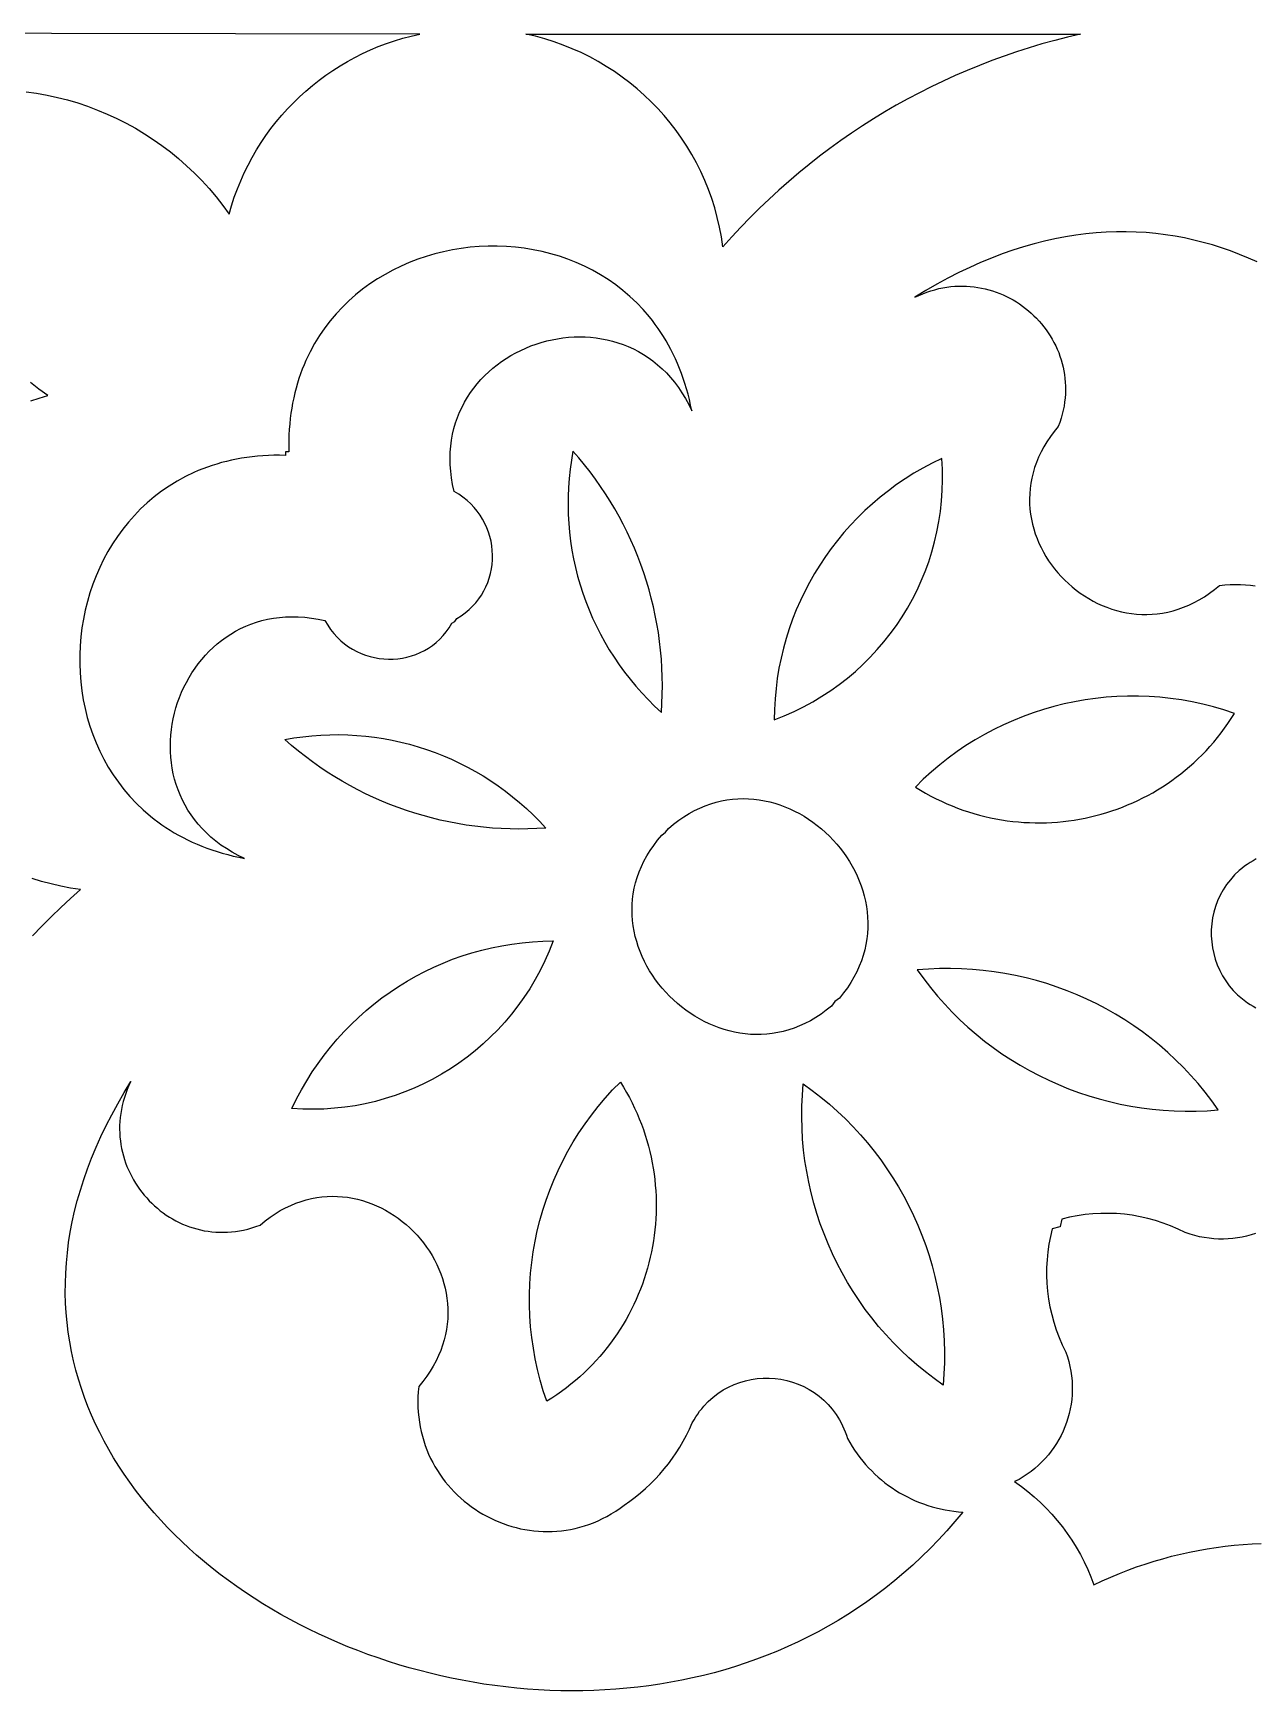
# Model space of a CAD drawing. Extents: x -1145 to -490, y -328 to 327.
# Drawn here: x -1092.9 to -1038.6, y 208.3 to 281.9 of the extents above; entities that cross this region are included whole.
import ezdxf

# ---------------------------------------------------------------- set-up
doc = ezdxf.new("R2010")
doc.units = 0
doc.layers.add('LAYER_1', color=18, linetype='CONTINUOUS')

msp = doc.modelspace()

# ---------------------------------------------------------------- linework, layer by layer
at = {"layer": 'LAYER_1'}
for points in [[(-1093.178, 279.343), (-1092.712, 279.276), (-1092.249, 279.193), (-1091.791, 279.092), (-1091.336, 278.976), (-1090.887, 278.843), (-1090.444, 278.694), (-1090.006, 278.53), (-1089.574, 278.35), (-1089.149, 278.155), (-1088.731, 277.944), (-1088.321, 277.718), (-1087.919, 277.478), (-1087.526, 277.222), (-1087.141, 276.952), (-1086.766, 276.668), (-1086.401, 276.37), (-1086.046, 276.057), (-1085.701, 275.731), (-1085.368, 275.391), (-1085.047, 275.038), (-1084.737, 274.671), (-1084.44, 274.292), (-1084.156, 273.899), (-1084.047, 274.28), (-1083.925, 274.655), (-1083.79, 275.023), (-1083.643, 275.384), (-1083.484, 275.739), (-1083.314, 276.086), (-1083.132, 276.425), (-1082.939, 276.758), (-1082.735, 277.082), (-1082.521, 277.398), (-1082.296, 277.706), (-1082.061, 278.006), (-1081.817, 278.297), (-1081.563, 278.579), (-1081.3, 278.852), (-1081.028, 279.116), (-1080.747, 279.37), (-1080.458, 279.614), (-1080.161, 279.849), (-1079.857, 280.074), (-1079.544, 280.288), (-1079.224, 280.492), (-1078.898, 280.685), (-1078.564, 280.867), (-1078.224, 281.038), (-1077.878, 281.197), (-1077.526, 281.345), (-1077.169, 281.481), (-1076.806, 281.606), (-1076.438, 281.718), (-1076.065, 281.817), (-1075.687, 281.904), (-1100.261, 281.945)], [(-1038.466, 271.778), (-1038.855, 271.952), (-1039.247, 272.115), (-1039.645, 272.266), (-1040.046, 272.406), (-1040.452, 272.534), (-1040.862, 272.65), (-1041.276, 272.754), (-1041.694, 272.845), (-1042.116, 272.924), (-1042.542, 272.989), (-1042.971, 273.042), (-1043.404, 273.082), (-1043.841, 273.108), (-1044.281, 273.12), (-1044.724, 273.119), (-1045.171, 273.104), (-1045.621, 273.074), (-1046.075, 273.03), (-1046.531, 272.972), (-1046.99, 272.898), (-1047.452, 272.81), (-1047.917, 272.706), (-1048.384, 272.587), (-1048.854, 272.453), (-1049.327, 272.303), (-1049.802, 272.137), (-1050.279, 271.954), (-1050.759, 271.755), (-1051.241, 271.54), (-1051.725, 271.308), (-1052.21, 271.059), (-1052.698, 270.793), (-1053.188, 270.509), (-1053.679, 270.208), (-1053.502, 270.292), (-1053.325, 270.368), (-1053.147, 270.435), (-1052.969, 270.495), (-1052.792, 270.548), (-1052.614, 270.593), (-1052.437, 270.63), (-1052.26, 270.66), (-1052.084, 270.683), (-1051.909, 270.698), (-1051.734, 270.707), (-1051.561, 270.709), (-1051.388, 270.704), (-1051.217, 270.693), (-1051.047, 270.675), (-1050.879, 270.651), (-1050.712, 270.621), (-1050.548, 270.584), (-1050.385, 270.542), (-1050.224, 270.494), (-1050.066, 270.44), (-1049.91, 270.38), (-1049.756, 270.315), (-1049.605, 270.245), (-1049.457, 270.169), (-1049.312, 270.089), (-1049.169, 270.003), (-1049.03, 269.913), (-1048.895, 269.817), (-1048.762, 269.718), (-1048.634, 269.613), (-1048.509, 269.505), (-1048.388, 269.392), (-1048.271, 269.275), (-1048.158, 269.154), (-1048.049, 269.029), (-1047.945, 268.901), (-1047.846, 268.768), (-1047.751, 268.633), (-1047.661, 268.494), (-1047.576, 268.351), (-1047.496, 268.206), (-1047.421, 268.058), (-1047.352, 267.906), (-1047.288, 267.752), (-1047.23, 267.596), (-1047.177, 267.437), (-1047.131, 267.275), (-1047.09, 267.111), (-1047.056, 266.945), (-1047.029, 266.777), (-1047.007, 266.608), (-1046.992, 266.436), (-1046.984, 266.263), (-1046.983, 266.088), (-1046.989, 265.912), (-1047.002, 265.735), (-1047.023, 265.556), (-1047.051, 265.377), (-1047.086, 265.196), (-1047.129, 265.015), (-1047.18, 264.833), (-1047.239, 264.651), (-1047.306, 264.468), (-1047.489, 264.245), (-1047.657, 264.02), (-1047.809, 263.794), (-1047.947, 263.565), (-1048.071, 263.336), (-1048.18, 263.105), (-1048.276, 262.873), (-1048.358, 262.641), (-1048.427, 262.409), (-1048.483, 262.177), (-1048.527, 261.945), (-1048.558, 261.714), (-1048.577, 261.483), (-1048.584, 261.254), (-1048.58, 261.026), (-1048.564, 260.8), (-1048.538, 260.576), (-1048.501, 260.354), (-1048.453, 260.135), (-1048.396, 259.919), (-1048.328, 259.705), (-1048.251, 259.496), (-1048.165, 259.289), (-1048.07, 259.087), (-1047.966, 258.889), (-1047.854, 258.695), (-1047.733, 258.506), (-1047.605, 258.323), (-1047.469, 258.144), (-1047.326, 257.971), (-1047.176, 257.804), (-1047.019, 257.644), (-1046.856, 257.489), (-1046.686, 257.341), (-1046.511, 257.201), (-1046.33, 257.067), (-1046.144, 256.942), (-1045.952, 256.823), (-1045.756, 256.714), (-1045.556, 256.612), (-1045.351, 256.519), (-1045.143, 256.435), (-1044.93, 256.36), (-1044.715, 256.295), (-1044.496, 256.24), (-1044.275, 256.194), (-1044.051, 256.159), (-1043.825, 256.134), (-1043.597, 256.121), (-1043.367, 256.118), (-1043.136, 256.127), (-1042.904, 256.148), (-1042.671, 256.18), (-1042.438, 256.225), (-1042.204, 256.283), (-1041.97, 256.353), (-1041.737, 256.436), (-1041.504, 256.533), (-1041.273, 256.643), (-1041.042, 256.768), (-1040.813, 256.906), (-1040.585, 257.059), (-1040.36, 257.227), (-1040.137, 257.41), (-1039.902, 257.432), (-1039.669, 257.446), (-1039.44, 257.45), (-1039.213, 257.446), (-1038.99, 257.434), (-1038.769, 257.413), (-1038.552, 257.384)], [(-1092.971, 265.609), (-1092.596, 265.731), (-1092.215, 265.84), (-1092.608, 266.124), (-1092.987, 266.421)], [(-1038.515, 245.256), (-1038.651, 245.179), (-1038.783, 245.099), (-1038.909, 245.015), (-1039.031, 244.928), (-1039.148, 244.837), (-1039.259, 244.743), (-1039.468, 244.544), (-1039.658, 244.335), (-1039.828, 244.114), (-1039.978, 243.884), (-1040.11, 243.646), (-1040.223, 243.401), (-1040.316, 243.149), (-1040.391, 242.893), (-1040.447, 242.633), (-1040.485, 242.37), (-1040.504, 242.105), (-1040.505, 241.84), (-1040.487, 241.576), (-1040.452, 241.313), (-1040.398, 241.054), (-1040.326, 240.798), (-1040.237, 240.548), (-1040.13, 240.304), (-1040.006, 240.067), (-1039.864, 239.839), (-1039.704, 239.621), (-1039.528, 239.413), (-1039.334, 239.217), (-1039.123, 239.035), (-1038.896, 238.866), (-1038.776, 238.788), (-1038.651, 238.713), (-1038.523, 238.643)], [(-1092.889, 241.844), (-1092.482, 242.27), (-1092.066, 242.688), (-1091.64, 243.098), (-1091.206, 243.5), (-1090.764, 243.894), (-1091.206, 243.96), (-1091.642, 244.043), (-1092.072, 244.143), (-1092.495, 244.259), (-1092.91, 244.391)], [(-1038.535, 228.621), (-1038.733, 228.558), (-1038.934, 228.503), (-1039.137, 228.458), (-1039.342, 228.421), (-1039.55, 228.394), (-1039.759, 228.376), (-1039.969, 228.368), (-1040.18, 228.369), (-1040.392, 228.379), (-1040.604, 228.4), (-1040.816, 228.43), (-1041.028, 228.471), (-1041.239, 228.522), (-1041.45, 228.583), (-1041.659, 228.654), (-1041.982, 228.812), (-1042.312, 228.954), (-1042.646, 229.08), (-1042.984, 229.19), (-1043.327, 229.283), (-1043.672, 229.361), (-1044.019, 229.422), (-1044.368, 229.467), (-1044.718, 229.497), (-1045.069, 229.51), (-1045.419, 229.508), (-1045.768, 229.489), (-1046.115, 229.455), (-1046.46, 229.405), (-1046.802, 229.339), (-1047.141, 229.258), (-1047.223, 228.922), (-1047.225, 228.909), (-1047.238, 228.907), (-1047.574, 228.825), (-1047.655, 228.486), (-1047.721, 228.144), (-1047.771, 227.799), (-1047.805, 227.452), (-1047.824, 227.103), (-1047.826, 226.753), (-1047.813, 226.402), (-1047.783, 226.052), (-1047.738, 225.703), (-1047.677, 225.356), (-1047.599, 225.011), (-1047.506, 224.668), (-1047.396, 224.33), (-1047.27, 223.996), (-1047.128, 223.666), (-1046.97, 223.343), (-1046.899, 223.134), (-1046.838, 222.923), (-1046.787, 222.712), (-1046.746, 222.5), (-1046.716, 222.288), (-1046.695, 222.076), (-1046.685, 221.864), (-1046.684, 221.653), (-1046.692, 221.443), (-1046.71, 221.234), (-1046.737, 221.026), (-1046.774, 220.821), (-1046.819, 220.618), (-1046.874, 220.417), (-1046.937, 220.219), (-1047.009, 220.024), (-1047.09, 219.833), (-1047.179, 219.645), (-1047.277, 219.462), (-1047.382, 219.283), (-1047.496, 219.108), (-1047.618, 218.939), (-1047.747, 218.775), (-1047.885, 218.616), (-1048.03, 218.464), (-1048.182, 218.318), (-1048.342, 218.178), (-1048.509, 218.045), (-1048.683, 217.92), (-1048.864, 217.802), (-1049.051, 217.692), (-1049.246, 217.59), (-1048.946, 217.375), (-1048.655, 217.15), (-1048.374, 216.913), (-1048.103, 216.666), (-1047.842, 216.409), (-1047.592, 216.142), (-1047.352, 215.866), (-1047.123, 215.581), (-1046.906, 215.286), (-1046.7, 214.983), (-1046.506, 214.673), (-1046.324, 214.354), (-1046.155, 214.028), (-1045.998, 213.694), (-1045.853, 213.354), (-1045.722, 213.008), (-1045.348, 213.183), (-1044.97, 213.35), (-1044.591, 213.508), (-1044.208, 213.658), (-1043.824, 213.798), (-1043.438, 213.93), (-1043.049, 214.053), (-1042.659, 214.167), (-1042.268, 214.273), (-1041.874, 214.37), (-1041.48, 214.458), (-1041.084, 214.537), (-1040.687, 214.608), (-1040.29, 214.67), (-1039.891, 214.723), (-1039.493, 214.767), (-1039.093, 214.802), (-1038.693, 214.829), (-1038.294, 214.847)]]:
    msp.add_lwpolyline(points, dxfattribs=at)
for points in [[(-1046.313, 281.903), (-1046.889, 281.767), (-1047.462, 281.621), (-1048.03, 281.463), (-1048.595, 281.294), (-1049.155, 281.115), (-1049.712, 280.925), (-1050.264, 280.723), (-1050.811, 280.512), (-1051.354, 280.289), (-1051.892, 280.056), (-1052.426, 279.813), (-1052.954, 279.56), (-1053.477, 279.296), (-1053.994, 279.022), (-1054.506, 278.738), (-1055.012, 278.444), (-1055.512, 278.14), (-1056.007, 277.826), (-1056.495, 277.502), (-1056.977, 277.169), (-1057.452, 276.826), (-1057.921, 276.474), (-1058.383, 276.112), (-1058.838, 275.741), (-1059.286, 275.361), (-1059.726, 274.972), (-1060.16, 274.573), (-1060.586, 274.166), (-1061.004, 273.749), (-1061.414, 273.324), (-1061.816, 272.89), (-1062.21, 272.448), (-1062.276, 272.89), (-1062.359, 273.326), (-1062.459, 273.756), (-1062.575, 274.179), (-1062.707, 274.594), (-1062.854, 275.002), (-1063.017, 275.402), (-1063.194, 275.794), (-1063.386, 276.177), (-1063.592, 276.551), (-1063.812, 276.917), (-1064.045, 277.273), (-1064.292, 277.619), (-1064.551, 277.954), (-1064.822, 278.28), (-1065.105, 278.595), (-1065.4, 278.898), (-1065.706, 279.19), (-1066.023, 279.471), (-1066.351, 279.739), (-1066.688, 279.995), (-1067.035, 280.239), (-1067.392, 280.469), (-1067.758, 280.686), (-1068.132, 280.89), (-1068.515, 281.079), (-1068.906, 281.254), (-1069.304, 281.415), (-1069.71, 281.56), (-1070.122, 281.691), (-1070.541, 281.806), (-1070.966, 281.905)], [(-1081.657, 263.341), (-1081.655, 263.186), (-1081.91, 263.19), (-1082.162, 263.188), (-1082.41, 263.181), (-1082.655, 263.167), (-1082.897, 263.148), (-1083.135, 263.124), (-1083.37, 263.093), (-1083.601, 263.058), (-1083.828, 263.017), (-1084.053, 262.971), (-1084.274, 262.919), (-1084.491, 262.863), (-1084.705, 262.802), (-1084.915, 262.736), (-1085.122, 262.665), (-1085.325, 262.589), (-1085.525, 262.508), (-1085.721, 262.424), (-1086.102, 262.241), (-1086.47, 262.04), (-1086.823, 261.824), (-1087.161, 261.592), (-1087.485, 261.344), (-1087.795, 261.083), (-1088.089, 260.808), (-1088.369, 260.519), (-1088.634, 260.219), (-1088.885, 259.907), (-1089.12, 259.585), (-1089.34, 259.252), (-1089.545, 258.91), (-1089.735, 258.559), (-1089.909, 258.2), (-1090.068, 257.833), (-1090.212, 257.46), (-1090.34, 257.082), (-1090.453, 256.697), (-1090.55, 256.309), (-1090.631, 255.916), (-1090.696, 255.521), (-1090.746, 255.123), (-1090.779, 254.723), (-1090.797, 254.322), (-1090.798, 253.921), (-1090.783, 253.52), (-1090.752, 253.12), (-1090.704, 252.722), (-1090.64, 252.327), (-1090.56, 251.934), (-1090.463, 251.546), (-1090.349, 251.162), (-1090.218, 250.783), (-1090.071, 250.41), (-1089.907, 250.044), (-1089.726, 249.685), (-1089.528, 249.334), (-1089.312, 248.992), (-1089.08, 248.66), (-1088.83, 248.337), (-1088.563, 248.026), (-1088.279, 247.725), (-1087.977, 247.438), (-1087.657, 247.163), (-1087.491, 247.03), (-1087.32, 246.901), (-1087.144, 246.776), (-1086.965, 246.654), (-1086.781, 246.536), (-1086.592, 246.422), (-1086.399, 246.312), (-1086.201, 246.206), (-1085.999, 246.104), (-1085.793, 246.006), (-1085.582, 245.912), (-1085.366, 245.823), (-1085.146, 245.738), (-1084.921, 245.658), (-1084.692, 245.583), (-1084.459, 245.512), (-1084.22, 245.446), (-1083.977, 245.385), (-1083.73, 245.328), (-1083.478, 245.277), (-1083.759, 245.413), (-1084.026, 245.559), (-1084.28, 245.713), (-1084.521, 245.875), (-1084.748, 246.046), (-1084.963, 246.224), (-1085.165, 246.409), (-1085.354, 246.601), (-1085.531, 246.799), (-1085.695, 247.003), (-1085.847, 247.213), (-1085.987, 247.428), (-1086.115, 247.648), (-1086.231, 247.872), (-1086.335, 248.1), (-1086.428, 248.331), (-1086.509, 248.566), (-1086.579, 248.804), (-1086.638, 249.044), (-1086.686, 249.286), (-1086.722, 249.53), (-1086.748, 249.774), (-1086.764, 250.02), (-1086.769, 250.266), (-1086.763, 250.512), (-1086.747, 250.757), (-1086.722, 251.002), (-1086.686, 251.245), (-1086.64, 251.487), (-1086.585, 251.727), (-1086.52, 251.965), (-1086.445, 252.199), (-1086.362, 252.431), (-1086.269, 252.659), (-1086.167, 252.883), (-1086.056, 253.102), (-1085.937, 253.317), (-1085.809, 253.526), (-1085.672, 253.73), (-1085.527, 253.928), (-1085.374, 254.12), (-1085.213, 254.304), (-1085.044, 254.482), (-1084.867, 254.652), (-1084.682, 254.814), (-1084.49, 254.967), (-1084.291, 255.112), (-1084.084, 255.248), (-1083.87, 255.374), (-1083.649, 255.49), (-1083.421, 255.595), (-1083.187, 255.69), (-1082.945, 255.774), (-1082.698, 255.846), (-1082.444, 255.906), (-1082.184, 255.954), (-1081.918, 255.989), (-1081.646, 256.011), (-1081.368, 256.019), (-1081.084, 256.013), (-1080.795, 255.993), (-1080.501, 255.958), (-1080.201, 255.908), (-1079.897, 255.843), (-1079.776, 255.638), (-1079.644, 255.447), (-1079.502, 255.268), (-1079.35, 255.103), (-1079.191, 254.951), (-1079.023, 254.811), (-1078.848, 254.685), (-1078.667, 254.572), (-1078.48, 254.472), (-1078.288, 254.384), (-1078.092, 254.31), (-1077.892, 254.249), (-1077.69, 254.201), (-1077.485, 254.165), (-1077.279, 254.143), (-1077.072, 254.133), (-1076.865, 254.136), (-1076.659, 254.153), (-1076.455, 254.182), (-1076.252, 254.223), (-1076.053, 254.278), (-1075.857, 254.346), (-1075.665, 254.426), (-1075.479, 254.519), (-1075.298, 254.625), (-1075.124, 254.744), (-1074.957, 254.876), (-1074.797, 255.02), (-1074.647, 255.177), (-1074.506, 255.347), (-1074.375, 255.529), (-1074.254, 255.724), (-1074.123, 255.807), (-1074.04, 255.938), (-1073.845, 256.059), (-1073.663, 256.19), (-1073.493, 256.331), (-1073.336, 256.481), (-1073.192, 256.641), (-1073.06, 256.808), (-1072.941, 256.982), (-1072.835, 257.163), (-1072.742, 257.349), (-1072.662, 257.541), (-1072.594, 257.737), (-1072.539, 257.936), (-1072.498, 258.139), (-1072.469, 258.343), (-1072.452, 258.549), (-1072.449, 258.756), (-1072.459, 258.963), (-1072.481, 259.169), (-1072.517, 259.374), (-1072.565, 259.576), (-1072.626, 259.776), (-1072.7, 259.972), (-1072.788, 260.164), (-1072.888, 260.351), (-1073.001, 260.532), (-1073.127, 260.707), (-1073.267, 260.875), (-1073.419, 261.034), (-1073.584, 261.186), (-1073.763, 261.328), (-1073.954, 261.46), (-1074.159, 261.581), (-1074.224, 261.885), (-1074.274, 262.185), (-1074.309, 262.479), (-1074.329, 262.768), (-1074.335, 263.052), (-1074.327, 263.33), (-1074.305, 263.602), (-1074.27, 263.868), (-1074.222, 264.128), (-1074.162, 264.382), (-1074.09, 264.629), (-1074.006, 264.871), (-1073.911, 265.105), (-1073.806, 265.333), (-1073.69, 265.554), (-1073.564, 265.768), (-1073.428, 265.975), (-1073.283, 266.174), (-1073.13, 266.366), (-1072.968, 266.551), (-1072.798, 266.728), (-1072.62, 266.897), (-1072.436, 267.058), (-1072.244, 267.211), (-1072.046, 267.356), (-1071.842, 267.493), (-1071.633, 267.621), (-1071.418, 267.74), (-1071.199, 267.851), (-1070.975, 267.953), (-1070.747, 268.046), (-1070.515, 268.129), (-1070.281, 268.204), (-1070.043, 268.269), (-1069.803, 268.324), (-1069.561, 268.37), (-1069.318, 268.406), (-1069.073, 268.431), (-1068.828, 268.447), (-1068.582, 268.453), (-1068.336, 268.448), (-1068.09, 268.432), (-1067.846, 268.406), (-1067.602, 268.37), (-1067.36, 268.322), (-1067.12, 268.263), (-1066.882, 268.193), (-1066.647, 268.112), (-1066.416, 268.019), (-1066.188, 267.915), (-1065.964, 267.799), (-1065.744, 267.671), (-1065.529, 267.531), (-1065.319, 267.379), (-1065.115, 267.215), (-1064.917, 267.038), (-1064.725, 266.849), (-1064.54, 266.647), (-1064.362, 266.432), (-1064.191, 266.205), (-1064.029, 265.964), (-1063.875, 265.71), (-1063.729, 265.443), (-1063.593, 265.162), (-1063.644, 265.414), (-1063.701, 265.661), (-1063.762, 265.904), (-1063.828, 266.143), (-1063.899, 266.376), (-1063.974, 266.605), (-1064.054, 266.83), (-1064.139, 267.05), (-1064.228, 267.266), (-1064.322, 267.477), (-1064.42, 267.683), (-1064.522, 267.885), (-1064.628, 268.083), (-1064.738, 268.276), (-1064.852, 268.465), (-1064.97, 268.649), (-1065.092, 268.828), (-1065.217, 269.004), (-1065.346, 269.175), (-1065.479, 269.341), (-1065.754, 269.661), (-1066.041, 269.963), (-1066.342, 270.247), (-1066.653, 270.514), (-1066.976, 270.764), (-1067.308, 270.996), (-1067.65, 271.212), (-1068.001, 271.41), (-1068.36, 271.591), (-1068.726, 271.755), (-1069.099, 271.902), (-1069.478, 272.033), (-1069.862, 272.147), (-1070.25, 272.244), (-1070.643, 272.324), (-1071.038, 272.388), (-1071.436, 272.436), (-1071.836, 272.467), (-1072.237, 272.482), (-1072.638, 272.481), (-1073.039, 272.463), (-1073.439, 272.43), (-1073.837, 272.38), (-1074.232, 272.315), (-1074.625, 272.234), (-1075.013, 272.137), (-1075.398, 272.024), (-1075.776, 271.896), (-1076.149, 271.752), (-1076.516, 271.593), (-1076.875, 271.419), (-1077.226, 271.229), (-1077.568, 271.024), (-1077.901, 270.804), (-1078.223, 270.569), (-1078.535, 270.318), (-1078.835, 270.053), (-1079.124, 269.773), (-1079.399, 269.479), (-1079.66, 269.169), (-1079.908, 268.845), (-1080.14, 268.507), (-1080.356, 268.154), (-1080.557, 267.786), (-1080.74, 267.405), (-1080.824, 267.209), (-1080.905, 267.009), (-1080.981, 266.806), (-1081.052, 266.599), (-1081.118, 266.389), (-1081.179, 266.175), (-1081.235, 265.958), (-1081.287, 265.737), (-1081.333, 265.512), (-1081.374, 265.285), (-1081.409, 265.054), (-1081.44, 264.819), (-1081.464, 264.581), (-1081.483, 264.339), (-1081.497, 264.094), (-1081.504, 263.846), (-1081.506, 263.594), (-1081.502, 263.339)], [(-1068.876, 263.371), (-1068.946, 262.97), (-1069.002, 262.567), (-1069.044, 262.165), (-1069.074, 261.763), (-1069.091, 261.362), (-1069.094, 260.961), (-1069.085, 260.561), (-1069.062, 260.163), (-1069.028, 259.767), (-1068.98, 259.372), (-1068.92, 258.979), (-1068.848, 258.59), (-1068.763, 258.203), (-1068.666, 257.819), (-1068.557, 257.438), (-1068.436, 257.061), (-1068.303, 256.688), (-1068.158, 256.32), (-1068.001, 255.956), (-1067.833, 255.596), (-1067.653, 255.242), (-1067.462, 254.894), (-1067.26, 254.551), (-1067.046, 254.214), (-1066.821, 253.883), (-1066.585, 253.559), (-1066.338, 253.242), (-1066.081, 252.932), (-1065.812, 252.629), (-1065.533, 252.334), (-1065.244, 252.047), (-1064.943, 251.769), (-1064.919, 252.165), (-1064.904, 252.562), (-1064.899, 252.958), (-1064.904, 253.353), (-1064.92, 253.746), (-1064.945, 254.139), (-1064.98, 254.531), (-1065.025, 254.921), (-1065.079, 255.309), (-1065.143, 255.695), (-1065.217, 256.079), (-1065.3, 256.462), (-1065.393, 256.841), (-1065.495, 257.218), (-1065.606, 257.593), (-1065.727, 257.964), (-1065.857, 258.333), (-1065.996, 258.698), (-1066.145, 259.06), (-1066.302, 259.418), (-1066.468, 259.772), (-1066.644, 260.123), (-1066.828, 260.469), (-1067.021, 260.811), (-1067.223, 261.148), (-1067.433, 261.481), (-1067.653, 261.809), (-1067.88, 262.132), (-1068.117, 262.45), (-1068.361, 262.763), (-1068.615, 263.07)], [(-1052.486, 263.046), (-1052.907, 262.841), (-1053.318, 262.622), (-1053.718, 262.39), (-1054.109, 262.144), (-1054.489, 261.886), (-1054.858, 261.616), (-1055.216, 261.333), (-1055.563, 261.039), (-1055.898, 260.734), (-1056.222, 260.418), (-1056.534, 260.092), (-1056.834, 259.755), (-1057.121, 259.408), (-1057.396, 259.052), (-1057.658, 258.687), (-1057.907, 258.313), (-1058.142, 257.931), (-1058.365, 257.541), (-1058.573, 257.143), (-1058.767, 256.738), (-1058.948, 256.326), (-1059.113, 255.907), (-1059.265, 255.482), (-1059.401, 255.051), (-1059.522, 254.615), (-1059.628, 254.173), (-1059.718, 253.727), (-1059.792, 253.277), (-1059.851, 252.822), (-1059.893, 252.363), (-1059.918, 251.902), (-1059.927, 251.437), (-1059.481, 251.613), (-1059.046, 251.806), (-1058.622, 252.016), (-1058.209, 252.241), (-1057.808, 252.482), (-1057.418, 252.738), (-1057.041, 253.007), (-1056.677, 253.291), (-1056.325, 253.589), (-1055.986, 253.899), (-1055.661, 254.222), (-1055.35, 254.557), (-1055.053, 254.903), (-1054.77, 255.261), (-1054.502, 255.629), (-1054.249, 256.007), (-1054.011, 256.395), (-1053.789, 256.792), (-1053.582, 257.197), (-1053.392, 257.611), (-1053.219, 258.033), (-1053.062, 258.462), (-1052.922, 258.898), (-1052.8, 259.34), (-1052.696, 259.787), (-1052.609, 260.241), (-1052.541, 260.699), (-1052.492, 261.161), (-1052.461, 261.628), (-1052.45, 262.098), (-1052.458, 262.571)], [(-1053.657, 248.452), (-1053.43, 248.312), (-1053.201, 248.179), (-1052.97, 248.052), (-1052.737, 247.932), (-1052.502, 247.818), (-1052.265, 247.711), (-1052.027, 247.611), (-1051.787, 247.517), (-1051.546, 247.429), (-1051.303, 247.348), (-1051.059, 247.273), (-1050.814, 247.204), (-1050.569, 247.142), (-1050.322, 247.086), (-1050.075, 247.036), (-1049.827, 246.993), (-1049.578, 246.955), (-1049.329, 246.924), (-1049.08, 246.899), (-1048.831, 246.881), (-1048.582, 246.868), (-1048.333, 246.861), (-1048.084, 246.861), (-1047.835, 246.866), (-1047.587, 246.878), (-1047.339, 246.895), (-1047.092, 246.919), (-1046.846, 246.948), (-1046.601, 246.983), (-1046.357, 247.024), (-1046.114, 247.071), (-1045.872, 247.124), (-1045.631, 247.182), (-1045.392, 247.247), (-1045.154, 247.317), (-1044.919, 247.392), (-1044.685, 247.474), (-1044.453, 247.561), (-1044.223, 247.654), (-1043.995, 247.752), (-1043.769, 247.856), (-1043.546, 247.965), (-1043.325, 248.08), (-1043.107, 248.2), (-1042.892, 248.326), (-1042.68, 248.458), (-1042.47, 248.594), (-1042.264, 248.736), (-1042.061, 248.884), (-1041.861, 249.037), (-1041.664, 249.195), (-1041.471, 249.358), (-1041.282, 249.527), (-1041.097, 249.701), (-1040.915, 249.88), (-1040.738, 250.064), (-1040.564, 250.254), (-1040.395, 250.448), (-1040.23, 250.648), (-1040.07, 250.853), (-1039.914, 251.062), (-1039.763, 251.277), (-1039.616, 251.497), (-1039.475, 251.722), (-1039.942, 251.876), (-1040.412, 252.014), (-1040.885, 252.133), (-1041.359, 252.235), (-1041.835, 252.32), (-1042.312, 252.388), (-1042.79, 252.439), (-1043.268, 252.473), (-1043.746, 252.49), (-1044.223, 252.49), (-1044.7, 252.473), (-1045.174, 252.44), (-1045.647, 252.39), (-1046.117, 252.324), (-1046.584, 252.242), (-1047.048, 252.143), (-1047.508, 252.029), (-1047.964, 251.898), (-1048.415, 251.752), (-1048.862, 251.589), (-1049.302, 251.412), (-1049.737, 251.218), (-1050.165, 251.009), (-1050.587, 250.785), (-1051.001, 250.546), (-1051.407, 250.291), (-1051.805, 250.022), (-1052.195, 249.737), (-1052.575, 249.438), (-1052.946, 249.124), (-1053.307, 248.795)], [(-1081.687, 250.56), (-1081.286, 250.63), (-1080.883, 250.686), (-1080.481, 250.728), (-1080.079, 250.758), (-1079.678, 250.775), (-1079.277, 250.778), (-1078.877, 250.769), (-1078.479, 250.746), (-1078.083, 250.712), (-1077.688, 250.664), (-1077.295, 250.604), (-1076.906, 250.532), (-1076.519, 250.447), (-1076.135, 250.35), (-1075.754, 250.241), (-1075.377, 250.12), (-1075.004, 249.987), (-1074.636, 249.842), (-1074.272, 249.685), (-1073.912, 249.517), (-1073.558, 249.337), (-1073.21, 249.146), (-1072.867, 248.944), (-1072.53, 248.73), (-1072.199, 248.505), (-1071.875, 248.269), (-1071.558, 248.022), (-1071.248, 247.765), (-1070.945, 247.496), (-1070.65, 247.217), (-1070.363, 246.928), (-1070.085, 246.627), (-1070.481, 246.603), (-1070.878, 246.588), (-1071.274, 246.583), (-1071.669, 246.588), (-1072.062, 246.604), (-1072.455, 246.629), (-1072.847, 246.664), (-1073.237, 246.709), (-1073.625, 246.763), (-1074.011, 246.827), (-1074.395, 246.901), (-1074.778, 246.984), (-1075.157, 247.077), (-1075.534, 247.179), (-1075.909, 247.29), (-1076.28, 247.411), (-1076.649, 247.541), (-1077.014, 247.68), (-1077.376, 247.829), (-1077.734, 247.986), (-1078.088, 248.152), (-1078.439, 248.328), (-1078.785, 248.512), (-1079.127, 248.705), (-1079.464, 248.907), (-1079.797, 249.117), (-1080.125, 249.337), (-1080.448, 249.564), (-1080.766, 249.801), (-1081.079, 250.045), (-1081.386, 250.299)], [(-1064.765, 246.449), (-1064.631, 246.606), (-1064.404, 246.797), (-1064.174, 246.972), (-1063.942, 247.132), (-1063.707, 247.276), (-1063.471, 247.405), (-1063.232, 247.519), (-1062.993, 247.618), (-1062.753, 247.704), (-1062.512, 247.775), (-1062.271, 247.833), (-1062.029, 247.877), (-1061.788, 247.909), (-1061.547, 247.927), (-1061.308, 247.934), (-1061.069, 247.928), (-1060.832, 247.91), (-1060.596, 247.881), (-1060.363, 247.84), (-1060.132, 247.789), (-1059.903, 247.727), (-1059.678, 247.655), (-1059.455, 247.573), (-1059.237, 247.481), (-1059.022, 247.379), (-1058.811, 247.269), (-1058.605, 247.15), (-1058.403, 247.022), (-1058.207, 246.886), (-1058.015, 246.742), (-1057.83, 246.591), (-1057.65, 246.432), (-1057.477, 246.266), (-1057.31, 246.094), (-1057.15, 245.915), (-1056.998, 245.73), (-1056.852, 245.539), (-1056.715, 245.343), (-1056.585, 245.141), (-1056.464, 244.935), (-1056.352, 244.724), (-1056.248, 244.509), (-1056.154, 244.29), (-1056.07, 244.067), (-1055.995, 243.841), (-1055.93, 243.612), (-1055.876, 243.379), (-1055.833, 243.145), (-1055.8, 242.908), (-1055.779, 242.67), (-1055.77, 242.429), (-1055.773, 242.188), (-1055.788, 241.946), (-1055.815, 241.703), (-1055.856, 241.459), (-1055.909, 241.216), (-1055.977, 240.972), (-1056.057, 240.73), (-1056.152, 240.488), (-1056.262, 240.247), (-1056.386, 240.008), (-1056.525, 239.77), (-1056.679, 239.535), (-1056.849, 239.302), (-1057.035, 239.071), (-1057.231, 238.915), (-1057.387, 238.719), (-1057.618, 238.533), (-1057.851, 238.363), (-1058.086, 238.209), (-1058.324, 238.07), (-1058.563, 237.946), (-1058.804, 237.836), (-1059.046, 237.741), (-1059.288, 237.661), (-1059.532, 237.593), (-1059.775, 237.54), (-1060.019, 237.499), (-1060.262, 237.472), (-1060.504, 237.457), (-1060.745, 237.454), (-1060.986, 237.463), (-1061.224, 237.484), (-1061.461, 237.517), (-1061.695, 237.56), (-1061.928, 237.614), (-1062.157, 237.679), (-1062.383, 237.754), (-1062.606, 237.838), (-1062.825, 237.932), (-1063.04, 238.036), (-1063.251, 238.148), (-1063.457, 238.269), (-1063.659, 238.399), (-1063.855, 238.536), (-1064.046, 238.682), (-1064.231, 238.834), (-1064.41, 238.994), (-1064.582, 239.161), (-1064.748, 239.334), (-1064.907, 239.514), (-1065.058, 239.699), (-1065.202, 239.891), (-1065.338, 240.087), (-1065.466, 240.289), (-1065.585, 240.495), (-1065.695, 240.706), (-1065.797, 240.921), (-1065.889, 241.139), (-1065.971, 241.362), (-1066.043, 241.587), (-1066.105, 241.816), (-1066.156, 242.047), (-1066.197, 242.28), (-1066.226, 242.516), (-1066.244, 242.753), (-1066.25, 242.992), (-1066.243, 243.231), (-1066.225, 243.472), (-1066.193, 243.713), (-1066.149, 243.955), (-1066.091, 244.196), (-1066.02, 244.437), (-1065.934, 244.677), (-1065.835, 244.916), (-1065.721, 245.154), (-1065.592, 245.391), (-1065.448, 245.626), (-1065.288, 245.858), (-1065.113, 246.088), (-1064.922, 246.315)], [(-1081.362, 234.17), (-1081.157, 234.591), (-1080.938, 235.002), (-1080.706, 235.402), (-1080.46, 235.793), (-1080.202, 236.173), (-1079.932, 236.542), (-1079.649, 236.9), (-1079.355, 237.247), (-1079.05, 237.582), (-1078.734, 237.906), (-1078.408, 238.218), (-1078.071, 238.518), (-1077.724, 238.805), (-1077.368, 239.08), (-1077.003, 239.342), (-1076.629, 239.591), (-1076.247, 239.826), (-1075.857, 240.049), (-1075.459, 240.257), (-1075.054, 240.451), (-1074.642, 240.632), (-1074.223, 240.797), (-1073.798, 240.949), (-1073.367, 241.085), (-1072.931, 241.206), (-1072.489, 241.312), (-1072.043, 241.402), (-1071.593, 241.476), (-1071.138, 241.535), (-1070.679, 241.577), (-1070.218, 241.602), (-1069.753, 241.611), (-1069.929, 241.165), (-1070.122, 240.73), (-1070.332, 240.306), (-1070.557, 239.893), (-1070.798, 239.492), (-1071.054, 239.102), (-1071.323, 238.725), (-1071.607, 238.361), (-1071.905, 238.009), (-1072.215, 237.67), (-1072.538, 237.345), (-1072.873, 237.034), (-1073.219, 236.737), (-1073.577, 236.454), (-1073.945, 236.186), (-1074.323, 235.933), (-1074.711, 235.695), (-1075.108, 235.473), (-1075.513, 235.266), (-1075.927, 235.076), (-1076.349, 234.903), (-1076.778, 234.746), (-1077.214, 234.606), (-1077.656, 234.484), (-1078.103, 234.38), (-1078.557, 234.293), (-1079.015, 234.225), (-1079.477, 234.176), (-1079.944, 234.145), (-1080.414, 234.134), (-1080.887, 234.142)], [(-1053.573, 240.325), (-1053.286, 239.927), (-1052.986, 239.54), (-1052.675, 239.164), (-1052.352, 238.801), (-1052.019, 238.449), (-1051.675, 238.11), (-1051.32, 237.783), (-1050.956, 237.468), (-1050.583, 237.166), (-1050.2, 236.878), (-1049.809, 236.602), (-1049.409, 236.339), (-1049.001, 236.089), (-1048.585, 235.853), (-1048.162, 235.631), (-1047.732, 235.423), (-1047.296, 235.228), (-1046.853, 235.048), (-1046.404, 234.882), (-1045.95, 234.731), (-1045.491, 234.594), (-1045.026, 234.472), (-1044.558, 234.365), (-1044.085, 234.274), (-1043.608, 234.197), (-1043.128, 234.136), (-1042.645, 234.091), (-1042.159, 234.062), (-1041.671, 234.048), (-1041.181, 234.051), (-1040.69, 234.07), (-1040.197, 234.106), (-1040.483, 234.507), (-1040.781, 234.895), (-1041.091, 235.272), (-1041.413, 235.637), (-1041.745, 235.99), (-1042.089, 236.331), (-1042.442, 236.659), (-1042.806, 236.975), (-1043.179, 237.278), (-1043.561, 237.568), (-1043.953, 237.845), (-1044.353, 238.108), (-1044.761, 238.358), (-1045.176, 238.595), (-1045.599, 238.817), (-1046.03, 239.026), (-1046.466, 239.22), (-1046.91, 239.4), (-1047.359, 239.566), (-1047.813, 239.717), (-1048.273, 239.853), (-1048.738, 239.975), (-1049.207, 240.081), (-1049.681, 240.171), (-1050.158, 240.247), (-1050.639, 240.306), (-1051.122, 240.35), (-1051.609, 240.378), (-1052.097, 240.389), (-1052.588, 240.385), (-1053.08, 240.363)], [(-1088.524, 235.363), (-1088.608, 235.186), (-1088.684, 235.009), (-1088.751, 234.831), (-1088.811, 234.653), (-1088.864, 234.476), (-1088.909, 234.298), (-1088.946, 234.121), (-1088.976, 233.944), (-1088.999, 233.768), (-1089.014, 233.593), (-1089.023, 233.418), (-1089.025, 233.245), (-1089.02, 233.072), (-1089.009, 232.901), (-1088.991, 232.731), (-1088.967, 232.563), (-1088.937, 232.396), (-1088.9, 232.232), (-1088.858, 232.069), (-1088.81, 231.908), (-1088.756, 231.75), (-1088.696, 231.594), (-1088.631, 231.44), (-1088.561, 231.289), (-1088.485, 231.141), (-1088.405, 230.996), (-1088.319, 230.853), (-1088.229, 230.714), (-1088.133, 230.579), (-1088.034, 230.446), (-1087.929, 230.318), (-1087.821, 230.193), (-1087.708, 230.072), (-1087.591, 229.955), (-1087.47, 229.842), (-1087.345, 229.733), (-1087.217, 229.629), (-1087.084, 229.53), (-1086.949, 229.435), (-1086.81, 229.345), (-1086.667, 229.26), (-1086.522, 229.18), (-1086.374, 229.105), (-1086.222, 229.036), (-1086.068, 228.972), (-1085.912, 228.914), (-1085.753, 228.861), (-1085.591, 228.815), (-1085.427, 228.774), (-1085.261, 228.74), (-1085.093, 228.713), (-1084.924, 228.691), (-1084.752, 228.676), (-1084.579, 228.668), (-1084.404, 228.667), (-1084.228, 228.673), (-1084.051, 228.686), (-1083.872, 228.707), (-1083.693, 228.735), (-1083.512, 228.77), (-1083.331, 228.813), (-1083.149, 228.864), (-1082.967, 228.923), (-1082.784, 228.99), (-1082.561, 229.173), (-1082.336, 229.341), (-1082.11, 229.493), (-1081.881, 229.631), (-1081.652, 229.755), (-1081.421, 229.864), (-1081.189, 229.96), (-1080.957, 230.042), (-1080.725, 230.111), (-1080.493, 230.167), (-1080.261, 230.211), (-1080.03, 230.242), (-1079.799, 230.261), (-1079.57, 230.268), (-1079.342, 230.264), (-1079.116, 230.248), (-1078.892, 230.222), (-1078.67, 230.185), (-1078.451, 230.137), (-1078.235, 230.08), (-1078.021, 230.012), (-1077.812, 229.935), (-1077.605, 229.849), (-1077.403, 229.754), (-1077.205, 229.65), (-1077.011, 229.538), (-1076.822, 229.417), (-1076.639, 229.289), (-1076.46, 229.153), (-1076.287, 229.01), (-1076.12, 228.86), (-1075.96, 228.703), (-1075.805, 228.54), (-1075.657, 228.37), (-1075.517, 228.195), (-1075.383, 228.014), (-1075.258, 227.828), (-1075.139, 227.636), (-1075.03, 227.44), (-1074.928, 227.24), (-1074.835, 227.035), (-1074.751, 226.827), (-1074.676, 226.614), (-1074.611, 226.399), (-1074.556, 226.18), (-1074.51, 225.959), (-1074.475, 225.735), (-1074.45, 225.509), (-1074.437, 225.281), (-1074.434, 225.051), (-1074.443, 224.82), (-1074.464, 224.588), (-1074.496, 224.355), (-1074.541, 224.122), (-1074.599, 223.888), (-1074.669, 223.654), (-1074.752, 223.421), (-1074.849, 223.188), (-1074.959, 222.957), (-1075.084, 222.726), (-1075.222, 222.497), (-1075.375, 222.269), (-1075.543, 222.044), (-1075.726, 221.821), (-1075.748, 221.586), (-1075.762, 221.353), (-1075.766, 221.124), (-1075.762, 220.897), (-1075.75, 220.674), (-1075.729, 220.453), (-1075.7, 220.236), (-1075.664, 220.022), (-1075.619, 219.811), (-1075.567, 219.604), (-1075.508, 219.401), (-1075.441, 219.201), (-1075.368, 219.005), (-1075.288, 218.813), (-1075.201, 218.625), (-1075.107, 218.442), (-1075.008, 218.262), (-1074.902, 218.087), (-1074.79, 217.916), (-1074.673, 217.75), (-1074.55, 217.588), (-1074.422, 217.432), (-1074.288, 217.28), (-1074.15, 217.133), (-1074.006, 216.991), (-1073.858, 216.855), (-1073.706, 216.723), (-1073.549, 216.597), (-1073.389, 216.477), (-1073.224, 216.362), (-1073.056, 216.253), (-1072.884, 216.15), (-1072.708, 216.053), (-1072.53, 215.961), (-1072.348, 215.876), (-1072.164, 215.797), (-1071.977, 215.725), (-1071.788, 215.659), (-1071.596, 215.599), (-1071.402, 215.546), (-1071.206, 215.5), (-1071.009, 215.461), (-1070.81, 215.428), (-1070.61, 215.403), (-1070.408, 215.385), (-1070.205, 215.374), (-1070.002, 215.371), (-1069.798, 215.375), (-1069.594, 215.387), (-1069.389, 215.406), (-1069.184, 215.434), (-1068.979, 215.469), (-1068.775, 215.512), (-1068.57, 215.563), (-1068.367, 215.623), (-1068.164, 215.691), (-1067.963, 215.767), (-1067.762, 215.852), (-1067.563, 215.946), (-1067.366, 216.048), (-1067.17, 216.159), (-1066.976, 216.279), (-1066.784, 216.408), (-1066.594, 216.547), (-1066.347, 216.72), (-1066.108, 216.901), (-1065.875, 217.091), (-1065.649, 217.288), (-1065.431, 217.494), (-1065.22, 217.706), (-1065.017, 217.927), (-1064.823, 218.154), (-1064.636, 218.388), (-1064.457, 218.628), (-1064.287, 218.875), (-1064.126, 219.128), (-1063.974, 219.388), (-1063.83, 219.652), (-1063.696, 219.923), (-1063.572, 220.199), (-1063.495, 220.335), (-1063.415, 220.467), (-1063.331, 220.593), (-1063.244, 220.715), (-1063.153, 220.832), (-1063.059, 220.943), (-1062.86, 221.152), (-1062.651, 221.342), (-1062.43, 221.512), (-1062.2, 221.662), (-1061.962, 221.794), (-1061.717, 221.907), (-1061.465, 222), (-1061.209, 222.075), (-1060.949, 222.131), (-1060.686, 222.169), (-1060.421, 222.188), (-1060.156, 222.189), (-1059.892, 222.171), (-1059.629, 222.136), (-1059.37, 222.082), (-1059.114, 222.01), (-1058.864, 221.921), (-1058.62, 221.814), (-1058.383, 221.69), (-1058.155, 221.548), (-1057.937, 221.388), (-1057.729, 221.212), (-1057.533, 221.018), (-1057.351, 220.807), (-1057.182, 220.58), (-1057.104, 220.46), (-1057.029, 220.335), (-1056.959, 220.207), (-1056.892, 220.074), (-1056.83, 219.938), (-1056.773, 219.797), (-1056.72, 219.652), (-1056.673, 219.503), (-1056.573, 219.326), (-1056.468, 219.153), (-1056.358, 218.985), (-1056.243, 218.82), (-1056.123, 218.66), (-1055.998, 218.504), (-1055.87, 218.352), (-1055.736, 218.205), (-1055.599, 218.063), (-1055.457, 217.925), (-1055.311, 217.792), (-1055.161, 217.664), (-1055.008, 217.541), (-1054.851, 217.423), (-1054.69, 217.31), (-1054.526, 217.202), (-1054.358, 217.099), (-1054.188, 217.002), (-1054.014, 216.909), (-1053.838, 216.823), (-1053.659, 216.742), (-1053.477, 216.667), (-1053.293, 216.597), (-1053.106, 216.533), (-1052.917, 216.475), (-1052.726, 216.423), (-1052.533, 216.377), (-1052.337, 216.337), (-1052.141, 216.303), (-1051.942, 216.276), (-1051.742, 216.255), (-1051.541, 216.24), (-1051.896, 215.816), (-1052.258, 215.404), (-1052.627, 215.005), (-1053.003, 214.618), (-1053.385, 214.244), (-1053.774, 213.882), (-1054.169, 213.533), (-1054.57, 213.195), (-1054.977, 212.87), (-1055.39, 212.557), (-1055.808, 212.255), (-1056.231, 211.965), (-1056.66, 211.688), (-1057.093, 211.421), (-1057.531, 211.167), (-1057.974, 210.923), (-1058.42, 210.692), (-1058.871, 210.471), (-1059.326, 210.262), (-1059.784, 210.064), (-1060.246, 209.876), (-1060.711, 209.7), (-1061.179, 209.535), (-1061.65, 209.38), (-1062.124, 209.236), (-1062.6, 209.103), (-1063.079, 208.98), (-1063.559, 208.868), (-1064.042, 208.766), (-1064.526, 208.674), (-1065.012, 208.593), (-1065.499, 208.521), (-1065.987, 208.459), (-1066.477, 208.408), (-1066.966, 208.366), (-1067.457, 208.334), (-1067.948, 208.312), (-1068.439, 208.299), (-1068.93, 208.295), (-1069.42, 208.301), (-1069.91, 208.317), (-1070.4, 208.341), (-1070.889, 208.375), (-1071.376, 208.417), (-1071.863, 208.469), (-1072.348, 208.53), (-1072.831, 208.599), (-1073.313, 208.677), (-1073.792, 208.763), (-1074.27, 208.858), (-1074.744, 208.962), (-1075.217, 209.074), (-1075.686, 209.194), (-1076.153, 209.322), (-1076.616, 209.458), (-1077.076, 209.603), (-1077.532, 209.755), (-1077.985, 209.915), (-1078.433, 210.083), (-1078.878, 210.258), (-1079.318, 210.441), (-1079.753, 210.631), (-1080.184, 210.829), (-1080.609, 211.034), (-1081.03, 211.247), (-1081.445, 211.466), (-1081.854, 211.693), (-1082.258, 211.926), (-1082.656, 212.166), (-1083.048, 212.414), (-1083.433, 212.667), (-1083.812, 212.928), (-1084.184, 213.195), (-1084.549, 213.468), (-1084.907, 213.748), (-1085.258, 214.034), (-1085.601, 214.326), (-1085.937, 214.624), (-1086.264, 214.928), (-1086.584, 215.238), (-1086.895, 215.554), (-1087.197, 215.876), (-1087.491, 216.203), (-1087.776, 216.536), (-1088.052, 216.874), (-1088.319, 217.218), (-1088.576, 217.567), (-1088.823, 217.921), (-1089.061, 218.28), (-1089.289, 218.644), (-1089.506, 219.014), (-1089.713, 219.388), (-1089.909, 219.767), (-1090.094, 220.15), (-1090.268, 220.539), (-1090.431, 220.931), (-1090.582, 221.329), (-1090.722, 221.73), (-1090.85, 222.136), (-1090.966, 222.546), (-1091.07, 222.96), (-1091.161, 223.378), (-1091.24, 223.8), (-1091.305, 224.226), (-1091.358, 224.655), (-1091.398, 225.088), (-1091.424, 225.525), (-1091.436, 225.965), (-1091.435, 226.408), (-1091.42, 226.855), (-1091.39, 227.305), (-1091.346, 227.759), (-1091.288, 228.215), (-1091.214, 228.674), (-1091.126, 229.136), (-1091.022, 229.601), (-1090.903, 230.068), (-1090.769, 230.538), (-1090.619, 231.011), (-1090.453, 231.486), (-1090.27, 231.963), (-1090.071, 232.443), (-1089.856, 232.925), (-1089.624, 233.409), (-1089.375, 233.894), (-1089.109, 234.382), (-1088.825, 234.872)], [(-1066.768, 235.341), (-1066.628, 235.114), (-1066.495, 234.885), (-1066.368, 234.654), (-1066.248, 234.421), (-1066.134, 234.186), (-1066.027, 233.949), (-1065.927, 233.711), (-1065.833, 233.471), (-1065.745, 233.23), (-1065.664, 232.987), (-1065.589, 232.743), (-1065.52, 232.498), (-1065.458, 232.253), (-1065.402, 232.006), (-1065.352, 231.759), (-1065.309, 231.511), (-1065.271, 231.262), (-1065.24, 231.013), (-1065.215, 230.764), (-1065.197, 230.515), (-1065.184, 230.266), (-1065.177, 230.017), (-1065.177, 229.768), (-1065.182, 229.519), (-1065.194, 229.271), (-1065.211, 229.023), (-1065.235, 228.776), (-1065.264, 228.53), (-1065.299, 228.285), (-1065.34, 228.041), (-1065.387, 227.798), (-1065.44, 227.556), (-1065.498, 227.315), (-1065.563, 227.076), (-1065.633, 226.838), (-1065.708, 226.603), (-1065.79, 226.369), (-1065.877, 226.137), (-1065.97, 225.907), (-1066.068, 225.679), (-1066.172, 225.453), (-1066.281, 225.23), (-1066.396, 225.009), (-1066.516, 224.791), (-1066.642, 224.576), (-1066.774, 224.364), (-1066.91, 224.154), (-1067.052, 223.948), (-1067.2, 223.745), (-1067.353, 223.545), (-1067.511, 223.348), (-1067.674, 223.155), (-1067.843, 222.966), (-1068.017, 222.781), (-1068.196, 222.599), (-1068.38, 222.422), (-1068.57, 222.248), (-1068.764, 222.079), (-1068.964, 221.914), (-1069.169, 221.754), (-1069.378, 221.598), (-1069.593, 221.447), (-1069.813, 221.3), (-1070.038, 221.159), (-1070.192, 221.626), (-1070.33, 222.096), (-1070.449, 222.569), (-1070.551, 223.043), (-1070.636, 223.519), (-1070.704, 223.996), (-1070.755, 224.474), (-1070.789, 224.952), (-1070.806, 225.43), (-1070.806, 225.907), (-1070.789, 226.384), (-1070.756, 226.858), (-1070.706, 227.331), (-1070.64, 227.801), (-1070.558, 228.268), (-1070.459, 228.732), (-1070.345, 229.192), (-1070.214, 229.648), (-1070.068, 230.099), (-1069.905, 230.546), (-1069.728, 230.986), (-1069.534, 231.421), (-1069.325, 231.849), (-1069.101, 232.271), (-1068.862, 232.685), (-1068.607, 233.091), (-1068.338, 233.489), (-1068.053, 233.879), (-1067.754, 234.259), (-1067.44, 234.63), (-1067.111, 234.991)], [(-1058.641, 235.257), (-1058.243, 234.97), (-1057.856, 234.67), (-1057.48, 234.359), (-1057.117, 234.036), (-1056.765, 233.703), (-1056.426, 233.359), (-1056.099, 233.004), (-1055.784, 232.64), (-1055.482, 232.267), (-1055.194, 231.884), (-1054.918, 231.493), (-1054.655, 231.093), (-1054.405, 230.685), (-1054.169, 230.269), (-1053.947, 229.846), (-1053.739, 229.416), (-1053.544, 228.98), (-1053.364, 228.537), (-1053.198, 228.088), (-1053.047, 227.634), (-1052.91, 227.175), (-1052.788, 226.71), (-1052.681, 226.242), (-1052.59, 225.769), (-1052.513, 225.292), (-1052.452, 224.812), (-1052.407, 224.329), (-1052.378, 223.843), (-1052.364, 223.355), (-1052.367, 222.865), (-1052.386, 222.374), (-1052.422, 221.881), (-1052.823, 222.167), (-1053.211, 222.465), (-1053.588, 222.775), (-1053.953, 223.097), (-1054.306, 223.429), (-1054.647, 223.773), (-1054.975, 224.126), (-1055.291, 224.49), (-1055.594, 224.863), (-1055.884, 225.245), (-1056.161, 225.637), (-1056.424, 226.037), (-1056.674, 226.445), (-1056.911, 226.86), (-1057.133, 227.283), (-1057.342, 227.714), (-1057.536, 228.15), (-1057.716, 228.594), (-1057.882, 229.043), (-1058.033, 229.497), (-1058.169, 229.957), (-1058.291, 230.422), (-1058.397, 230.891), (-1058.487, 231.365), (-1058.563, 231.842), (-1058.622, 232.323), (-1058.666, 232.806), (-1058.694, 233.293), (-1058.705, 233.781), (-1058.701, 234.272), (-1058.679, 234.764)]]:
    msp.add_lwpolyline(points, close=True, dxfattribs=at)

doc.saveas('drawing.dxf')
